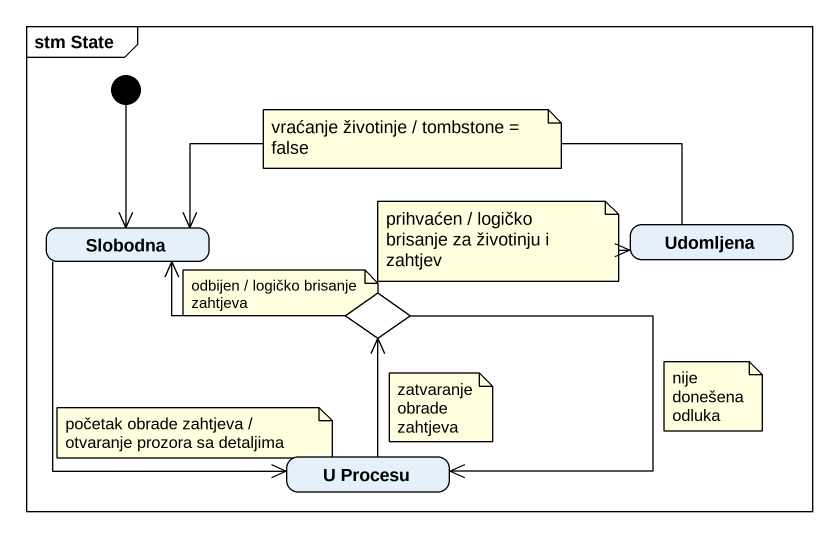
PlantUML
@startuml
mainframe stm State
hide empty description
state Slobodna
state Udomljena
state choice1 <<choice>>
state "U Procesu" as U_Procesu
[*] --> Slobodna
Slobodna --> U_Procesu
Udomljena -left-> Slobodna
choice1 -left-> Slobodna
choice1 -right-> Udomljena
choice1 --> U_Procesu
U_Procesu -up-> choice1
note as N1
  vraćanje životinje / tombstone = false
end note
note as N2
  prihvaćen / logičko brisanje za životinju i zahtjev
end note
note as N3
  odbijen / logičko brisanje zahtjeva
end note
note as N4
  zatvaranje obrade zahtjeva
end note
note as N5
  nije donešena odluka
end note
note as N6
  početak obrade zahtjeva / otvaranje prozora sa detaljima
end note
@enduml
